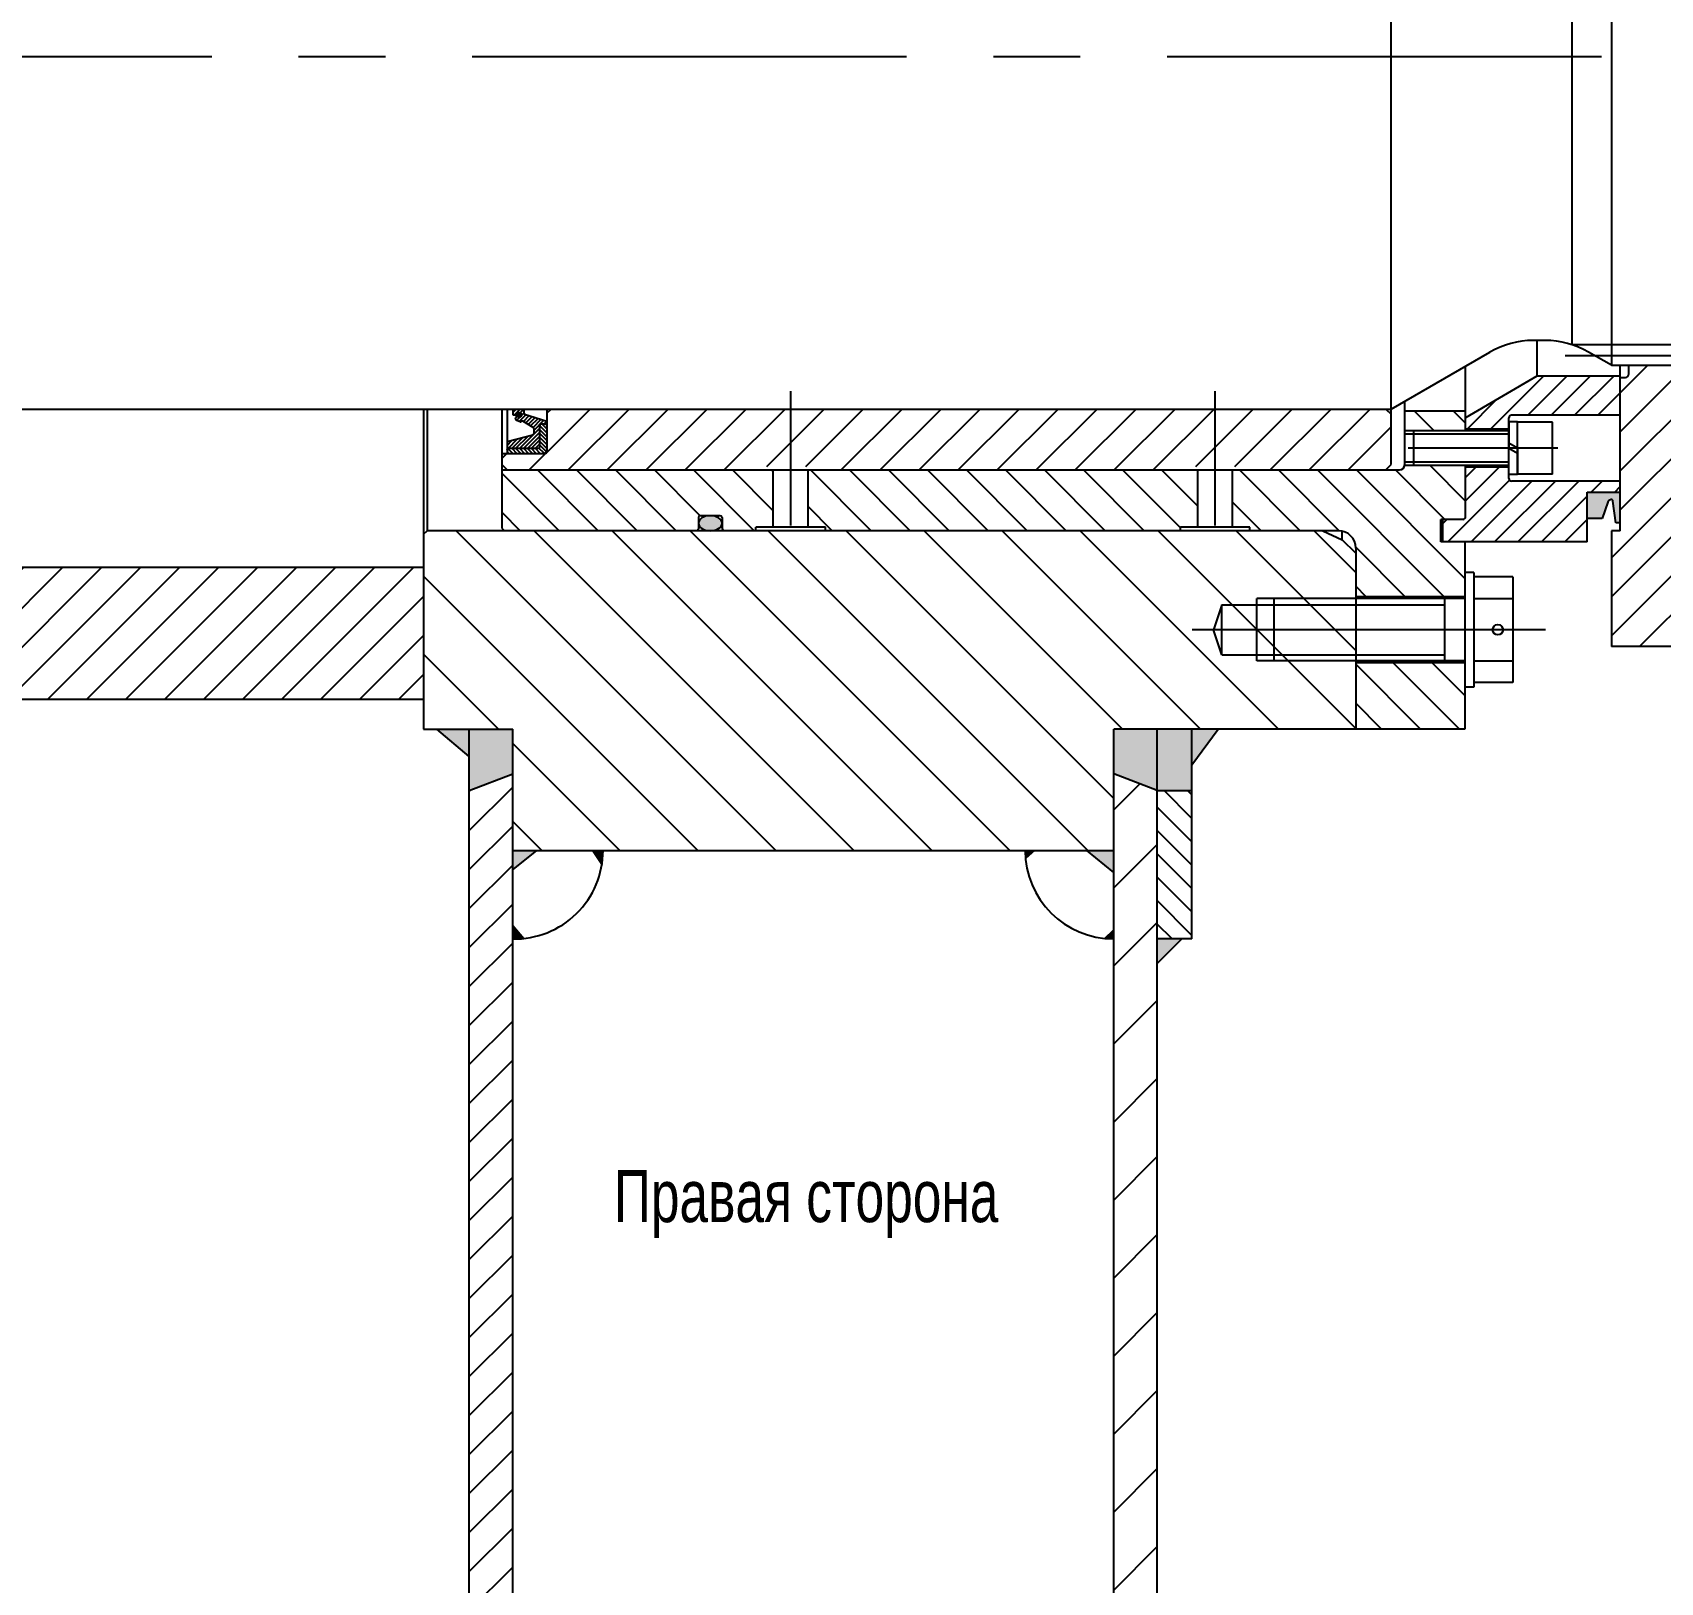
# Model space of a CAD drawing. Header units: millimetres. Extents: x 0 to 8400, y -2453 to 5940.
# Drawn here: x 4372 to 5309, y 2249 to 3141 of the extents above; entities that cross this region are included whole.
import ezdxf

# ---------------------------------------------------------------- set-up
doc = ezdxf.new("R2010")
doc.units = ezdxf.units.MM
doc.header["$LTSCALE"] = 200
doc.linetypes.add('F', pattern=[0.75, 0.5, -0.25])
doc.linetypes.add('G', pattern=[2, 1.25, -0.25, 0.25, -0.25])
for name, color, linetype in [('01', 7, 'Continuous'), ('02', 1, 'Continuous'), ('04', 2, 'F'), ('05', 142, 'G')]:
    doc.layers.add(name, color=color, linetype=linetype)
doc.styles.get("Standard").update_dxf_attribs({"font": 'isocp', "width": 0.707, "bigfont": 'intecad.shx'})
pattern_1 = [(45, (-9.328, 264.614), (-11.22532, 11.22532), [])]

# ---------------------------------------------------------------- blocks, each defined once
blk = doc.blocks.new('*U25')
at = {"layer": '01'}
for p, q in [((-15.1, 5), (-15.1, 0)), ((0, 5), (-15.1, 5)), ((-15.1, 0), (0, 0)), ((0, 0), (-2.89, 5)), ((0, 5), (2.89, 0)), ((0, 5), (15.1, 5)), ((15.1, 0), (0, 0)), ((15.1, 5), (15.1, 0))]:
    blk.add_line(p, q, dxfattribs=at)
at = {"layer": '05'}
blk.add_line((0, 7.1), (0, -2.1), dxfattribs=at)

msp = doc.modelspace()

# ---------------------------------------------------------------- hatches: boundary and pattern name
at = {"layer": '01'}
for points in [[(4653.5688, 2920.6605, 1), (4650.9068, 2920.6605, 1)], [(5275.6891, 2861.0149), (5267.0495, 2861.0149), (5267.0495, 2876.2623), (5286.0495, 2876.2623), (5286.0495, 2858.4929), (5283.4954, 2858.4929), (5281.9176, 2871.0104, 0.43907376), (5280.7175, 2871.8635), (5280.4207, 2871.8004, 0.26345512), (5278.9452, 2870.4938)]]:
    msp.add_hatch(color=256, dxfattribs=at).paths.add_polyline_path(points)
at = {"layer": '01', "linetype": 'Continuous'}
h = msp.add_hatch(color=7, dxfattribs=at)
edge = h.paths.add_edge_path()
edge.add_ellipse((4762.2495, 2858.3123), major_axis=(-6.8, 0), ratio=0.63235294, start_angle=0, end_angle=360, ccw=False)
for points in [[(4623.5495, 2739.7623), (4604.8684, 2739.7623), (4623.5495, 2724.0563)], [(4648.5495, 2739.7623), (4623.5495, 2739.7623), (4623.5495, 2704.5123), (4648.5495, 2714.0123)], [(4662.2522, 2670.0123), (4648.5495, 2658.9052), (4648.5495, 2670.0123)], [(4694.5373, 2670.0123), (4700.5495, 2670.0123, -0.04001845), (4699.8982, 2661.8876)], [(4943.5495, 2670.0123), (4944.5495, 2670.0123), (4948.8309, 2670.0123), (4943.757, 2665.4173, -0.02255905)], [(4978.9862, 2670.0123), (4994.5495, 2670.0123), (4994.5495, 2657.2593)], [(4648.5495, 2626.7311), (4655.0114, 2619.3056, -0.03173831), (4648.5495, 2619.0221)], [(4994.5495, 2624.1815), (4994.5495, 2619.0123, -0.02567031), (4989.3231, 2619.2808)], [(5019.5495, 2619.0123), (5033.7406, 2619.0123), (5019.5495, 2604.8045)]]:
    msp.add_hatch(color=7, dxfattribs=at).paths.add_polyline_path(points)
h = msp.add_hatch(color=7, dxfattribs=at)
h.paths.add_polyline_path([(5019.5495, 2739.7623), (5039.5495, 2739.7623), (5039.5495, 2704.5123), (5019.5495, 2704.5123)])
h.paths.add_polyline_path([(4994.5495, 2739.7623), (5019.5495, 2739.7623), (5019.5495, 2704.5123), (4994.5495, 2714.0123)])
h.paths.add_polyline_path([(5039.5495, 2739.7623), (5054.5544, 2739.7623), (5039.5495, 2719.2736)])
at = {"layer": '02'}
h = msp.add_hatch(dxfattribs=at)
h.set_pattern_fill('LINE', color=256, scale=3, angle=135, style=0)
h.set_pattern_definition([(135, (8311.955, -3830.354), (-6.735192, -6.735192), [])])
h.paths.add_polyline_path([(5019.5495, 3635.0123), (5039.5495, 3635.0123), (5039.5495, 3549.5123), (5019.5495, 3549.5123)])
h.paths.add_polyline_path([(5019.5495, 2704.5123), (5039.5495, 2704.5123), (5039.5495, 2619.0123), (5019.5495, 2619.0123)])
at = {"layer": '02', "linetype": 'Continuous'}
h = msp.add_hatch(dxfattribs=at)
h.set_pattern_fill('LINE', color=1, scale=5, angle=135, style=0)
h.set_pattern_definition([(135, (-9.328, 264.614), (-11.22532, -11.22532), [])])
h.paths.add_polyline_path([(5042.9363, 2889.0123), (4818.5495, 2889.0123), (4818.5495, 2856.0123), (4828.5495, 2856.0123), (4828.5495, 2854.0123), (5032.9363, 2854.0123), (5032.9363, 2856.0123), (5042.9363, 2856.0123)])
h.paths.add_polyline_path([(4798.5495, 2889.0123), (4642.2495, 2889.0123), (4642.2495, 2855.5123), (4643.7495, 2854.0123), (4754.4495, 2854.0123), (4755.4495, 2855.0123), (4755.4495, 2861.6123, -0.41421356), (4756.4495, 2862.6123), (4768.0495, 2862.6123, -0.41421356), (4769.0495, 2861.6123), (4769.0495, 2855.0123), (4770.0495, 2854.0123), (4788.5495, 2854.0123), (4788.5495, 2856.0123), (4798.5495, 2856.0123)])
h.paths.add_polyline_path([(5114.8495, 2889.0123), (5062.9363, 2889.0123), (5062.9363, 2856.0123), (5072.9363, 2856.0123), (5072.9363, 2854.0123), (5114.8495, 2854.0123)])
h.paths.add_polyline_path([(5196.8495, 2847.5123), (5182.8495, 2847.5123), (5182.8495, 2860.5123), (5184.0495, 2860.5123), (5195.5495, 2860.5123, 0.41421356), (5197.0495, 2862.0123), (5197.0495, 2891.5123), (5167.0495, 2891.5123), (5162.0076, 2891.5123, -0.36597738), (5159.0495, 2889.0123), (5133.8495, 2889.0123), (5133.8495, 2816.0123), (5196.8495, 2816.0123)])
h.paths.add_polyline_path([(5196.8495, 2778.0123), (5133.8495, 2778.0123), (5133.8495, 2740.0123), (5196.8495, 2740.0123)])
h.paths.add_polyline_path([(5133.8495, 2889.0123), (5126.092, 2889.0123), (5126.092, 2853.7576, -0.34941939), (5133.8495, 2844.0123)])
h.paths.add_polyline_path([(5126.092, 2889.0123), (5114.8495, 2889.0123), (5114.8495, 2854.0123), (5123.8495, 2854.0123, -0.05660193), (5126.092, 2853.7576)])
h.paths.add_polyline_path([(5114.8495, 3400.0123), (5072.9363, 3400.0123), (5072.9363, 3398.0123), (5062.9363, 3398.0123), (5062.9363, 3365.0123), (5114.8495, 3365.0123)])
h.paths.add_polyline_path([(5197.0495, 3392.0123, 0.41421356), (5195.5495, 3393.5123), (5184.0495, 3393.5123), (5182.8495, 3393.5123), (5182.8495, 3406.5123), (5196.8495, 3406.5123), (5196.8495, 3438.0123), (5133.8495, 3438.0123), (5133.8495, 3410.0123), (5133.8495, 3365.0123), (5159.0495, 3365.0123, -0.36597738), (5162.0076, 3362.5123), (5167.0495, 3362.5123), (5197.0495, 3362.5123)])
h.paths.add_polyline_path([(5196.8495, 3514.0123), (5133.8495, 3514.0123), (5133.8495, 3476.0123), (5196.8495, 3476.0123), (5196.8495, 3490.0123)])
h.paths.add_polyline_path([(5042.9363, 3398.0123), (5032.9363, 3398.0123), (5032.9363, 3400.0123), (4922.5495, 3400.0123), (4922.5495, 3365.0123), (5042.9363, 3365.0123)])
h.paths.add_polyline_path([(4922.5495, 3400.0123), (4828.5495, 3400.0123), (4828.5495, 3398.0123), (4818.5495, 3398.0123), (4818.5495, 3365.0123), (4922.5495, 3365.0123)])
h.paths.add_polyline_path([(4798.5495, 3398.0123), (4788.5495, 3398.0123), (4788.5495, 3400.0123), (4770.0495, 3400.0123), (4769.0495, 3399.0123), (4769.0495, 3392.4123, -0.41421356), (4768.0495, 3391.4123), (4756.4495, 3391.4123, -0.41421356), (4755.4495, 3392.4123), (4755.4495, 3399.0123), (4754.4495, 3400.0123), (4719.5495, 3400.0123), (4719.5495, 3365.0123), (4798.5495, 3365.0123)])
h.paths.add_polyline_path([(4719.5495, 3400.0123), (4643.7495, 3400.0123), (4642.2495, 3398.5123), (4642.2495, 3365.0123), (4719.5495, 3365.0123)])
h.paths.add_polyline_path([(5133.8495, 3410.0123, -0.34941939), (5126.092, 3400.267), (5126.092, 3365.0123), (5133.8495, 3365.0123)])
h.paths.add_polyline_path([(5126.092, 3400.267, -0.05660193), (5123.8495, 3400.0123), (5114.8495, 3400.0123), (5114.8495, 3365.0123), (5126.092, 3365.0123)])
h.paths.add_polyline_path([(5197.0495, 3342.5123), (5167.0495, 3342.5123), (5162.0495, 3342.5123), (5162.0495, 3331.0123), (5197.0495, 3331.0123)])
h.paths.add_polyline_path([(5197.0495, 2923.0123), (5162.0495, 2923.0123), (5162.0495, 2911.5123), (5167.0495, 2911.5123), (5197.0495, 2911.5123)])
h = msp.add_hatch(dxfattribs=at)
h.set_pattern_fill('LINE', color=1, scale=5, angle=45, style=0)
h.set_pattern_definition(pattern_1)
h.paths.add_polyline_path([(5483.0495, 3304.8123), (5483.0495, 3397.4123), (5350.928, 3397.4123, -0.38887873), (5332.0003, 3414.7563), (5327.4548, 3466.7123), (5279.8495, 3466.7123), (5279.8495, 3400.0123), (5286.0495, 3400.0123), (5286.0495, 3309.8123), (5289.0495, 3309.8123, -0.41421356), (5291.0495, 3307.8123), (5291.0495, 3304.8123)])
h.paths.add_polyline_path([(5635.0495, 3304.8123), (5635.0495, 3307.8123, -0.41421356), (5637.0495, 3309.8123), (5650.0495, 3309.8123), (5650.0495, 3315.5123), (5680.0495, 3315.5123), (5680.0495, 3400.0123), (5686.2495, 3400.0123), (5686.2495, 3466.7123), (5638.6443, 3466.7123), (5634.0987, 3414.7563, -0.38887873), (5615.171, 3397.4123), (5483.0495, 3397.4123), (5483.0495, 3328.3201), (5483.0495, 3304.8123)])
h.paths.add_polyline_path([(5483.0495, 2949.2123), (5483.0495, 2856.6123), (5615.171, 2856.6123, -0.38887873), (5634.0987, 2839.2682), (5638.6495, 2787.2523), (5665.2977, 2787.2523), (5680.4111, 2854.0123), (5680.0495, 2854.0123), (5680.0495, 2938.5123), (5650.0495, 2938.5123), (5650.0495, 2944.2123), (5637.0495, 2944.2123, -0.41421356), (5635.0495, 2946.2123), (5635.0495, 2949.2123)])
h.paths.add_polyline_path([(5291.0495, 2949.2123), (5291.0495, 2946.2123, -0.41421356), (5289.0495, 2944.2123), (5286.0495, 2944.2123), (5286.0495, 2854.0123), (5281.0495, 2854.0123), (5281.0495, 2787.2523), (5327.4495, 2787.2523), (5332.0003, 2839.2682, -0.38887873), (5350.928, 2856.6123), (5483.0495, 2856.6123), (5483.0495, 2949.2123)])
h = msp.add_hatch(dxfattribs=at)
h.set_pattern_fill('LINE', color=1, scale=5, angle=45, style=0)
h.set_pattern_definition(pattern_1)
h.paths.add_polyline_path([(5052.9363, 3330.0123), (5052.9363, 3363.0123), (5032.9363, 3363.0123), (5032.9363, 3365.0123), (4828.5495, 3365.0123), (4828.5495, 3363.0123), (4808.5495, 3363.0123), (4808.5495, 3330.0123)])
h.paths.add_polyline_path([(5072.9363, 3363.0123), (5052.9363, 3363.0123), (5052.9363, 3330.0123), (5114.8495, 3330.0123), (5114.8495, 3365.0123), (5072.9363, 3365.0123)])
h.paths.add_polyline_path([(5126.092, 3365.0123), (5114.8495, 3365.0123), (5114.8495, 3330.0123), (5126.092, 3330.0123)])
h.paths.add_polyline_path([(5133.8495, 3365.0123), (5126.092, 3365.0123), (5126.092, 3330.0123), (5133.8495, 3330.0123)])
h.paths.add_polyline_path([(5133.8495, 3330.0123), (5151.2495, 3330.0123), (5154.2495, 3333.0123), (5154.2495, 3362.0123), (5151.2495, 3365.0123), (5133.8495, 3365.0123)])
h.paths.add_polyline_path([(4808.5495, 3330.0123), (4808.5495, 3363.0123), (4788.5495, 3363.0123), (4788.5495, 3365.0123), (4645.2495, 3365.0123), (4642.2495, 3362.0123), (4642.2495, 3355.5123), (4667.2495, 3355.5123, -0.41421356), (4668.2495, 3354.5123), (4668.2495, 3330.0123)])
h.paths.add_polyline_path([(4788.5495, 2889.0123), (4788.5495, 2891.0123), (4808.5495, 2891.0123), (4808.5495, 2924.0123), (4668.2495, 2924.0123), (4668.2495, 2899.5123, -0.41421356), (4667.2495, 2898.5123), (4642.2495, 2898.5123), (4642.2495, 2892.0123), (4645.2495, 2889.0123)])
h.paths.add_polyline_path([(5032.9363, 2889.0123), (5032.9363, 2891.0123), (5052.9363, 2891.0123), (5052.9363, 2924.0123), (4808.5495, 2924.0123), (4808.5495, 2891.0123), (4828.5495, 2891.0123), (4828.5495, 2889.0123)])
h.paths.add_polyline_path([(5114.8495, 2889.0123), (5114.8495, 2924.0123), (5052.9363, 2924.0123), (5052.9363, 2891.0123), (5072.9363, 2891.0123), (5072.9363, 2889.0123)])
h.paths.add_polyline_path([(5154.2495, 2921.0123), (5151.2495, 2924.0123), (5133.8495, 2924.0123), (5133.8495, 2889.0123), (5151.2495, 2889.0123), (5154.2495, 2892.0123)])
h.paths.add_polyline_path([(5133.8495, 2924.0123), (5126.092, 2924.0123), (5126.092, 2889.0123), (5133.8495, 2889.0123)])
h.paths.add_polyline_path([(5114.8495, 2889.0123), (5126.092, 2889.0123), (5126.092, 2924.0123), (5114.8495, 2924.0123)])
at = {"layer": '02'}
h = msp.add_hatch(dxfattribs=at)
h.set_pattern_fill('LINE', color=256, scale=3, angle=45, style=0)
h.set_pattern_definition([(45, (-9.328, 264.614), (-6.735192, 6.735192), [])])
h.paths.add_polyline_path([(5267.0495, 2876.2623), (5286.0495, 2876.2623), (5286.0495, 2882.5123), (5223.5495, 2882.5123, -0.41421356), (5222.0495, 2884.0123), (5222.0495, 2890.5123), (5197.0495, 2890.5123), (5197.0495, 2862.0123, -0.41421356), (5195.5495, 2860.5123), (5184.0495, 2860.5123), (5184.0495, 2847.5123), (5196.8495, 2847.5123), (5267.0495, 2847.5123)])
h.paths.add_polyline_path([(5286.0495, 2943.0123), (5238.0495, 2943.0123), (5197.0495, 2919.0123), (5197.0495, 2912.5123), (5222.0495, 2912.5123), (5222.0495, 2919.0123, -0.41421356), (5223.5495, 2920.5123), (5286.0495, 2920.5123)])
h.paths.add_polyline_path([(5241.3047, 2854.0464), (5260.2684, 2854.0464), (5260.2684, 2878.6618), (5241.3047, 2878.6618)], flags=24)
at = {"layer": '02', "linetype": 'Continuous'}
h = msp.add_hatch(dxfattribs=at)
h.set_pattern_fill('LINE', color=1, scale=0.5, angle=135, style=0)
h.set_pattern_definition([(225, (-9.3281, 5989.4105), (-1.122532, 1.122532), [])])
h.paths.add_polyline_path([(4668.2495, 2915.4687), (4665.2112, 2915.4687, 0.41421356), (4664.2112, 2914.4687), (4664.2112, 2902.4343, -0.41421356), (4663.2112, 2901.4343), (4646.2495, 2901.4343, 0.41421356), (4645.2495, 2900.4343), (4645.2495, 2905.2501), (4660.1124, 2909.1492, 0.34091537), (4660.8586, 2910.1165), (4660.8586, 2912.5373, 0.26079836), (4660.3816, 2913.3896), (4654.4151, 2917.0504, 0.2710714), (4653.9102, 2917.061), (4653.2351, 2916.6847, -0.22173505), (4652.8135, 2916.6543), (4650.7065, 2917.4578, -0.31111352), (4650.0628, 2918.3921), (4650.0628, 2918.481, -0.20693985), (4650.3778, 2919.2095), (4650.3871, 2919.2182, 0.28956138), (4650.6541, 2920.253), (4650.5916, 2920.7224), (4648.5897, 2920.7224), (4648.5897, 2921.2779), (4648.5897, 2924.0123), (4655.125, 2924.0123), (4655.125, 2921.5953, 0.29061118), (4655.4123, 2921.1428), (4668.2495, 2917.0057)])
h = msp.add_hatch(dxfattribs=at)
h.set_pattern_fill('LINE', color=1, scale=0.5, angle=45, style=0)
h.set_pattern_definition([(315, (-9.3281, 5989.4105), (-1.122532, -1.122532), [])])
h.paths.add_polyline_path([(4663.2112, 2901.4343), (4646.2495, 2901.4343, 0.41421356), (4645.2495, 2900.4343), (4645.2495, 2898.5123), (4666.2495, 2898.5123, 0.41421356), (4668.2495, 2900.5123), (4668.2495, 2915.4687), (4665.2112, 2915.4687, 0.41421356), (4664.2112, 2914.4687), (4664.2112, 2902.4343, -0.41421356)])
at = {"layer": '02'}
h = msp.add_hatch(dxfattribs=at)
h.set_pattern_fill('LINE', color=256, scale=10, angle=135, style=0)
h.set_pattern_definition([(135, (1886.64, -837.623), (-22.45064, -22.45064), [])])
h.paths.add_polyline_path([(5133.8495, 2841.0123), (5126.092, 2848.7699), (5114.8495, 2854.0123), (4599.2495, 2854.0123), (4597.2495, 2852.0123), (4597.2495, 2739.7623), (4648.5495, 2739.7623), (4648.5495, 2670.0123), (4994.5495, 2670.0123), (4994.5495, 2739.7623), (5133.8495, 2739.7623)])
at = {"layer": '02', "linetype": 'Continuous'}
h = msp.add_hatch(dxfattribs=at)
h.set_pattern_fill('LINE', color=1, scale=5, angle=45, style=0)
h.set_pattern_definition([(45, (-2372.224, -695.938), (-11.22532, 11.22532), [])])
h.paths.add_polyline_path([(3663.8495, 2834.5123), (3663.8495, 2758.5123), (3790.8495, 2758.5123), (3790.8495, 2834.5123)])
h.paths.add_polyline_path([(4597.2495, 2756.7739), (4597.2495, 2832.7739), (4302.2495, 2832.7739), (4302.2495, 2756.7739)])
h = msp.add_hatch(dxfattribs=at)
h.set_pattern_fill('LINE', color=1, scale=10, angle=45, style=0)
h.set_pattern_definition([(45, (246.13, -79.498), (-22.45064, 22.45064), [])])
h.paths.add_polyline_path([(3241.5495, 1239.1227), (3262.1493, 1222.0123), (3266.5495, 1222.0123), (3266.5495, 2714.0123), (3241.5495, 2704.5123)])
h.paths.add_polyline_path([(4994.5495, 1222.0123), (4998.9498, 1222.0123), (5019.5495, 1239.1227), (5019.5495, 2704.5123), (4994.5495, 2714.0123)])
h = msp.add_hatch(dxfattribs=at)
h.set_pattern_fill('LINE', color=1, scale=5, angle=45, style=0)
h.set_pattern_definition([(45, (246.13, -79.498), (-11.22532, 11.22532), [])])
h.paths.add_polyline_path([(3612.5495, 1878.6276), (3637.5495, 1878.6276), (3637.5495, 2704.5123), (3612.5495, 2714.0123)])
h.paths.add_polyline_path([(4648.5495, 2714.0123), (4623.5495, 2704.5123), (4623.5495, 1878.6276), (4648.5495, 1878.6276)])

# ---------------------------------------------------------------- linework, layer by layer
msp.add_line((5327.4495, 2787.2523), (5281.0495, 2787.2523))
at = {"layer": '01'}
for p, q in [((5154.2495, 2892.0123), (5154.2495, 3362.0123)), ((5258.1886, 3292.9123), (5258.1886, 2961.1123)), ((5238.0495, 2963.5123), (5238.0495, 2943.0123)), ((5154.2495, 2924.0123), (5211.063, 2956.8136)), ((5281.0495, 2949.2123), (5267.8837, 2956.8136)), ((5197.0495, 2911.5123), (5197.0495, 2948.7229)), ((5238.0495, 2943.0123), (5197.0495, 2919.0123)), ((5286.0495, 2943.0123), (5238.0495, 2943.0123)), ((4648.5897, 2924.0123), (4648.5897, 2920.7224)), ((4655.125, 2921.5953), (4655.125, 2924.0123)), ((5151.2495, 2924.0123), (5154.2495, 2921.0123)), ((5162.0495, 2892.0123), (5162.0495, 2928.5156)), ((4648.5897, 2920.7224), (4650.5916, 2920.7224)), ((4650.0628, 2918.3921), (4650.0628, 2918.481)), ((4650.3778, 2919.2095), (4650.3871, 2919.2182)), ((4650.5916, 2920.7224), (4650.6541, 2920.253)), ((4652.8135, 2916.6543), (4650.7065, 2917.4578)), ((4653.9102, 2917.061), (4653.2351, 2916.6847)), ((4660.3816, 2913.3896), (4654.4151, 2917.0504)), ((4655.4123, 2921.1428), (4668.2495, 2917.0057)), ((4664.2112, 2902.4343), (4664.2112, 2914.4687)), ((4665.2112, 2915.4687), (4668.2495, 2915.4687)), ((5162.0495, 2923.0123), (5197.0495, 2923.0123)), ((5227.0495, 2886.5123), (5227.0495, 2916.5123)), ((5247.0495, 2916.5123), (5227.0495, 2916.5123)), ((5247.0495, 2886.5123), (5247.0495, 2916.5123)), ((4645.2495, 2905.2501), (4660.1124, 2909.1492)), ((4660.8586, 2910.1165), (4660.8586, 2912.5373)), ((5167.0495, 2909.5123), (5162.0495, 2909.5123)), ((5167.0495, 2911.5123), (5167.0495, 2891.5123)), ((5222.0495, 2911.5123), (5167.0495, 2911.5123)), ((4646.2495, 2901.4343), (4663.2112, 2901.4343)), ((5151.2495, 2889.0123), (5154.2495, 2892.0123)), ((5167.0495, 2893.5123), (5162.0495, 2893.5123)), ((5222.0495, 2891.5123), (5167.0495, 2891.5123)), ((5197.0495, 2862.0123), (5197.0495, 2891.5123)), ((5247.0495, 2886.5123), (5227.0495, 2886.5123)), ((5267.0495, 2876.2623), (5286.0495, 2876.2623)), ((5267.0495, 2876.2623), (5286.0495, 2876.2623)), ((5278.9452, 2870.4938), (5275.6891, 2861.0149)), ((5280.7175, 2871.8635), (5280.4207, 2871.8004)), ((5283.4954, 2858.4929), (5281.9176, 2871.0104)), ((5286.0495, 2858.4929), (5286.0495, 2871.7223)), ((5182.8495, 2847.5123), (5182.8495, 2860.5123)), ((5195.5495, 2860.5123), (5182.8495, 2860.5123)), ((5184.0495, 2847.5123), (5184.0495, 2860.5123)), ((5275.6891, 2861.0149), (5267.0495, 2861.0149)), ((5286.0495, 2858.4929), (5283.4954, 2858.4929)), ((4642.2495, 2855.5123), (4643.7495, 2854.0123)), ((5267.0495, 2847.5123), (5182.8495, 2847.5123)), ((5196.8495, 2740.0123), (5196.8495, 2847.5123)), ((5201.8495, 2830.0123), (5196.8495, 2830.0123)), ((5201.8495, 2830.0123), (5201.8495, 2764.0123)), ((5224.3495, 2827.4073), (5201.8495, 2827.4073)), ((5224.3495, 2827.4073), (5224.3495, 2766.6173)), ((5196.8495, 2816.0123), (5133.8495, 2816.0123)), ((5196.8495, 2815.0123), (5133.8495, 2815.0123)), ((5184.8495, 2815.0123), (5184.8495, 2779.0123)), ((5201.8495, 2815.0123), (5224.3495, 2815.0123)), ((5196.8495, 2779.0123), (5133.8495, 2779.0123)), ((5196.8495, 2778.0123), (5133.8495, 2778.0123)), ((5201.8495, 2779.0123), (5224.3495, 2779.0123)), ((5224.3495, 2766.6173), (5201.8495, 2766.6173)), ((5201.8495, 2764.0123), (5196.8495, 2764.0123)), ((4994.5495, 1222.0123), (4994.5495, 2739.7623)), ((5019.5495, 1202.0123), (5019.5495, 2739.7623)), ((5133.8495, 2740.0123), (5196.8495, 2740.0123))]:
    msp.add_line(p, q, dxfattribs=at)
at = {"layer": '01', "color": 7, "linetype": 'Continuous'}
for p, q in [((5281.0495, 3304.8123), (5281.0495, 2949.2123)), ((5242.8837, 2963.5123), (5236.063, 2963.5123)), ((5281.0495, 2949.2123), (5635.0495, 2949.2123)), ((5286.0495, 2854.0123), (5286.0495, 2949.2123)), ((5291.0495, 2944.2123), (5291.0495, 2949.2123)), ((5286.0495, 2942.2123), (5289.0495, 2942.2123)), ((4363.8751, 2924.0123), (5154.2495, 2924.0123)), ((4597.2495, 2924.0123), (4597.2495, 2739.7623)), ((4599.2495, 2924.0123), (4599.2495, 2854.0123)), ((4642.2495, 2924.0123), (4642.2495, 2855.5123)), ((4645.2495, 2924.0123), (4645.2495, 2898.5123)), ((4668.2495, 2924.0123), (4668.2495, 2899.5123)), ((5222.0495, 2884.0123), (5222.0495, 2919.0123)), ((5286.0495, 2920.5123), (5223.5495, 2920.5123)), ((5222.0495, 2912.5123), (5197.0495, 2912.5123)), ((4642.2495, 2898.5123), (4667.2495, 2898.5123)), ((4642.2495, 2892.0123), (4645.2495, 2889.0123)), ((4642.2495, 2889.0123), (5159.0495, 2889.0123)), ((4798.5495, 2856.0123), (4798.5495, 2889.0123)), ((4818.5495, 2856.0123), (4818.5495, 2889.0123)), ((5042.9363, 2856.0123), (5042.9363, 2889.0123)), ((5062.9363, 2856.0123), (5062.9363, 2889.0123)), ((5222.0495, 2890.5123), (5197.0495, 2890.5123)), ((5286.0495, 2882.5123), (5223.5495, 2882.5123)), ((5267.0495, 2847.5123), (5267.0495, 2876.2623)), ((4755.4495, 2861.6123), (4755.4495, 2855.0123)), ((4768.0495, 2862.6123), (4756.4495, 2862.6123)), ((4769.0495, 2861.6123), (4769.0495, 2855.0123)), ((4597.2495, 2852.0123), (4599.2495, 2854.0123)), ((5123.8495, 2854.0123), (4599.2495, 2854.0123)), ((4754.4495, 2854.0123), (4755.4495, 2855.0123)), ((4770.0495, 2854.0123), (4769.0495, 2855.0123)), ((4828.5495, 2856.0123), (4788.5495, 2856.0123)), ((4788.5495, 2854.0123), (4788.5495, 2856.0123)), ((4828.5495, 2854.0123), (4828.5495, 2856.0123)), ((5072.9363, 2856.0123), (5032.9363, 2856.0123)), ((5032.9363, 2854.0123), (5032.9363, 2856.0123)), ((5072.9363, 2854.0123), (5072.9363, 2856.0123)), ((5114.8495, 2854.0123), (5126.092, 2848.7699)), ((5126.092, 2848.7699), (5126.092, 2853.7576)), ((5281.0495, 2854.0123), (5281.0495, 2787.2523)), ((5286.0495, 2854.0123), (5281.0495, 2854.0123)), ((5133.8495, 2841.0123), (5126.092, 2848.7699)), ((5133.8495, 2844.0123), (5133.8495, 2739.7623)), ((5133.8495, 2841.0123), (5133.8495, 2815.0123)), ((4597.2495, 2832.7739), (4302.2495, 2832.7739)), ((4597.2495, 2756.7739), (4302.2495, 2756.7739)), ((4597.2495, 2739.7623), (4648.5495, 2739.7623)), ((4623.5495, 2724.0563), (4604.8684, 2739.7623)), ((4623.5495, 1878.6276), (4623.5495, 2739.7623)), ((4648.5495, 1878.6276), (4648.5495, 2739.7623)), ((5133.8495, 2739.7623), (4994.5495, 2739.7623)), ((5039.5495, 2619.0123), (5039.5495, 2739.7623)), ((5039.5495, 2719.2736), (5054.5544, 2739.7623)), ((4623.5495, 2704.5123), (4648.5495, 2714.0123)), ((5019.5495, 2704.5123), (4994.5495, 2714.0123)), ((5019.5495, 2704.5123), (5039.5495, 2704.5123)), ((4648.5495, 2670.0123), (4994.5495, 2670.0123)), ((4662.2522, 2670.0123), (4648.5495, 2658.9052)), ((4699.8982, 2661.8876), (4694.5373, 2670.0123)), ((4948.8309, 2670.0123), (4943.757, 2665.4173)), ((4994.5495, 2657.2593), (4978.9862, 2670.0123)), ((4648.5495, 2626.7311), (4655.0114, 2619.3056)), ((4989.3231, 2619.2808), (4994.5495, 2624.1815)), ((5033.7406, 2619.0123), (5019.5495, 2604.8045)), ((5039.5495, 2619.0123), (5019.5495, 2619.0123))]:
    msp.add_line(p, q, dxfattribs=at)
at = {"layer": '01'}
msp.add_circle((4652.2378, 2920.6605), 1.331, dxfattribs=at)
at = {"layer": '01', "color": 7, "linetype": 'Continuous'}
msp.add_circle((5215.6583, 2797.0123), 3, dxfattribs=at)
at = {"layer": '01'}
for centre, radius, start, end in [((5236.063, 2913.5123), 50, 90, 120), ((5242.8837, 2913.5123), 50, 60, 90), ((4651.0628, 2918.481), 1, 133.2330064, 180), ((4651.0628, 2918.3921), 1, 180, 249.126497), ((4649.7021, 2919.9468), 1, 313.2330064, 17.828906), ((4652.9917, 2917.1215), 0.5, 249.126497, 299.1353185), ((4654.1536, 2916.6243), 0.5, 58.4682168, 119.1353185), ((4655.625, 2921.5953), 0.5, 180, 244.8178209), ((4665.2112, 2914.4687), 1, 90, 180), ((4659.8586, 2910.1165), 1, 284.6998707, 0), ((4659.8586, 2912.5373), 1, 0, 58.4682168), ((4646.2495, 2900.4343), 1, 90, 180), ((4663.2112, 2902.4343), 1, 270, 0), ((5159.0495, 2892.0123), 3, 270, 0), ((5280.8367, 2869.8441), 2, 102.0041313, 161.0420844), ((5280.9255, 2870.8853), 1, 7.1840619, 102.0041313), ((5195.5495, 2862.0123), 1.5, 270, 0)]:
    msp.add_arc(centre, radius, start, end, dxfattribs=at)
at = {"layer": '01', "color": 7, "linetype": 'Continuous'}
for centre, radius, start, end in [((5289.0495, 2944.2123), 2, 270, 0), ((5223.5495, 2919.0123), 1.5, 90, 180), ((4666.2495, 2900.5123), 2, 270, 0), ((4667.2495, 2899.5123), 1, 270, 0), ((4667.2495, 2899.5123), 1, 270, 0), ((4667.2495, 2899.5123), 1, 270, 0), ((4667.2495, 2899.5123), 1, 270, 0), ((4667.2495, 2899.5123), 1, 270, 0), ((5223.5495, 2884.0123), 1.5, 180, 270), ((4756.4495, 2861.6123), 1, 90, 180), ((4768.0495, 2861.6123), 1, 0, 90), ((5123.8495, 2844.0123), 10, 0, 90), ((4649.5495, 2670.0123), 51, 268.8764813, 0), ((4994.5495, 2670.0123), 51, 180, 270)]:
    msp.add_arc(centre, radius, start, end, dxfattribs=at)
at = {"layer": '01', "color": 7, "linetype": 'Continuous', "extrusion": (0, 0, -1)}
msp.add_ellipse((4762.2495, 2858.3123), major_axis=(-6.8, 0), ratio=0.63235294, dxfattribs=at)
at = {"layer": '02', "color": 1, "linetype": 'Continuous'}
for p, q in [((5167.0495, 2911.5123), (5162.0495, 2911.5123)), ((5167.0495, 2891.5123), (5162.0076, 2891.5123))]:
    msp.add_line(p, q, dxfattribs=at)
at = {"layer": '02'}
for p, q in [((5222.0495, 2909.5123), (5167.0495, 2909.5123)), ((5222.0495, 2893.5123), (5167.0495, 2893.5123)), ((5133.8495, 2811.4123), (5184.8495, 2811.4123)), ((5133.8495, 2782.6123), (5184.8495, 2782.6123))]:
    msp.add_line(p, q, dxfattribs=at)
at = {"layer": '04', "color": 2, "linetype": 'F'}
for p, q in [((5258.1886, 2961.1123), (5638.5503, 2961.1123)), ((5056.8495, 2811.4123), (5051.9087, 2797.0123)), ((5056.8495, 2811.4123), (5133.8495, 2811.4123)), ((5056.8495, 2782.6123), (5056.8495, 2811.4123)), ((5133.8495, 2815.0123), (5076.8495, 2815.0123)), ((5076.8495, 2779.0123), (5076.8495, 2815.0123)), ((5086.8495, 2779.0123), (5086.8495, 2815.0123)), ((5056.8495, 2782.6123), (5051.9087, 2797.0123)), ((5056.8495, 2782.6123), (5133.8495, 2782.6123)), ((5133.8495, 2779.0123), (5076.8495, 2779.0123))]:
    msp.add_line(p, q, dxfattribs=at)
at = {"layer": '05'}
for p, q in [((1025.2471, 3127.0123), (6879.5986, 3127.0123)), ((5254.4029, 2954.7821), (5642.6861, 2954.7821)), ((5250.202, 2901.5123), (5164.1073, 2901.5123)), ((5243.1011, 2797.0123), (5039.7178, 2797.0123))]:
    msp.add_line(p, q, dxfattribs=at)
at = {"layer": '05', "color": 142, "linetype": 'G'}
for p, q in [((4808.5495, 2857.0123), (4808.5495, 2934.2769)), ((5052.9363, 2857.0123), (5052.9363, 2934.2769))]:
    msp.add_line(p, q, dxfattribs=at)

# ---------------------------------------------------------------- block references
at = {"layer": '01', "xscale": -1, "rotation": 270}
msp.add_blockref('*U25', (5222.0495, 2901.5123), dxfattribs=at)

# ---------------------------------------------------------------- texts
at = {"layer": '04', "insert": (4706.7698, 2486.024), "char_height": 30, "attachment_point": 1}
msp.add_mtext('{\\fArial|b0|i0|c204|p34;\\C3;Правая сторона}', dxfattribs=at)

doc.saveas('drawing.dxf')
